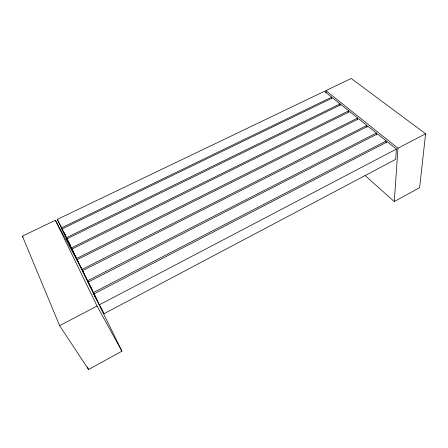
<?xml version="1.0" encoding="UTF-8"?>
<svg xmlns="http://www.w3.org/2000/svg" width="448" height="448" viewBox="0 0 448 448"><rect width="100%" height="100%" fill="white"/><g stroke="black" fill="none" stroke-linecap="round" stroke-linejoin="round"><path stroke-width="0.67" d="M357.672 119.885L357.683 118.009L349.72 111.614L71.809 249.133L78.54 262.472L73.92 253.042M366.856 127.294L366.89 125.406L358.674 118.804L77.006 259.75L83.905 273.42L77.006 259.75M376.337 134.938L376.398 133.045L367.914 126.23L82.398 270.754L92.081 289.71M386.131 142.772L386.221 140.935L377.457 133.896L87.982 282.167L96.561 298.978M396.374 149.089L395.685 159.37L103.947 313.751L93.783 294.006L387.313 141.809L396.374 149.089L99.137 304.937M394.279 201.566L397.975 148.249L325.909 90.608L351.21 78.478L425.6 133.762L419.625 187.645L394.279 201.566L365.098 175.554M88.547 369.522L121.934 351.182L80.83 267.288L55.39 220.298L22.4 236.113L59.629 325.657L88.547 369.522L87.444 366.957M59.629 325.657L97.037 306.04L55.39 220.298M397.975 148.249L425.6 133.762M93.139 292.695L386.221 140.935M87.366 280.902L376.398 133.045M81.799 269.534L366.89 125.406M76.429 258.574L357.683 118.009M71.254 247.996L348.757 110.841L341.034 104.642L66.786 238.885L73.36 251.91L66.786 238.885M340.105 103.891L332.618 97.877L61.936 228.978L66.254 237.787L340.105 103.891L340.138 105.291M331.71 97.149L324.442 91.314L57.249 219.408L61.421 227.92L331.71 97.149L331.755 98.482M22.4 236.113L23.134 237.3M97.037 306.04L121.934 351.182M93.783 294.006L97.003 299.919M82.398 270.754L89.466 284.766M61.936 228.978L66.058 236.639M66.254 237.787L68.292 241.573M70.084 244.905L63.98 232.77M71.809 249.133L73.618 252.487M57.249 219.408L61.146 226.666M61.421 227.92L65.643 235.777M100.391 306.499L103.947 313.751M66.366 237.266L66.982 238.526M68.522 241.668L70.067 244.81M90.014 285.902L95.161 296.408M325.909 90.608L325.998 92.686M348.757 110.841L348.768 112.09"/></g></svg>
